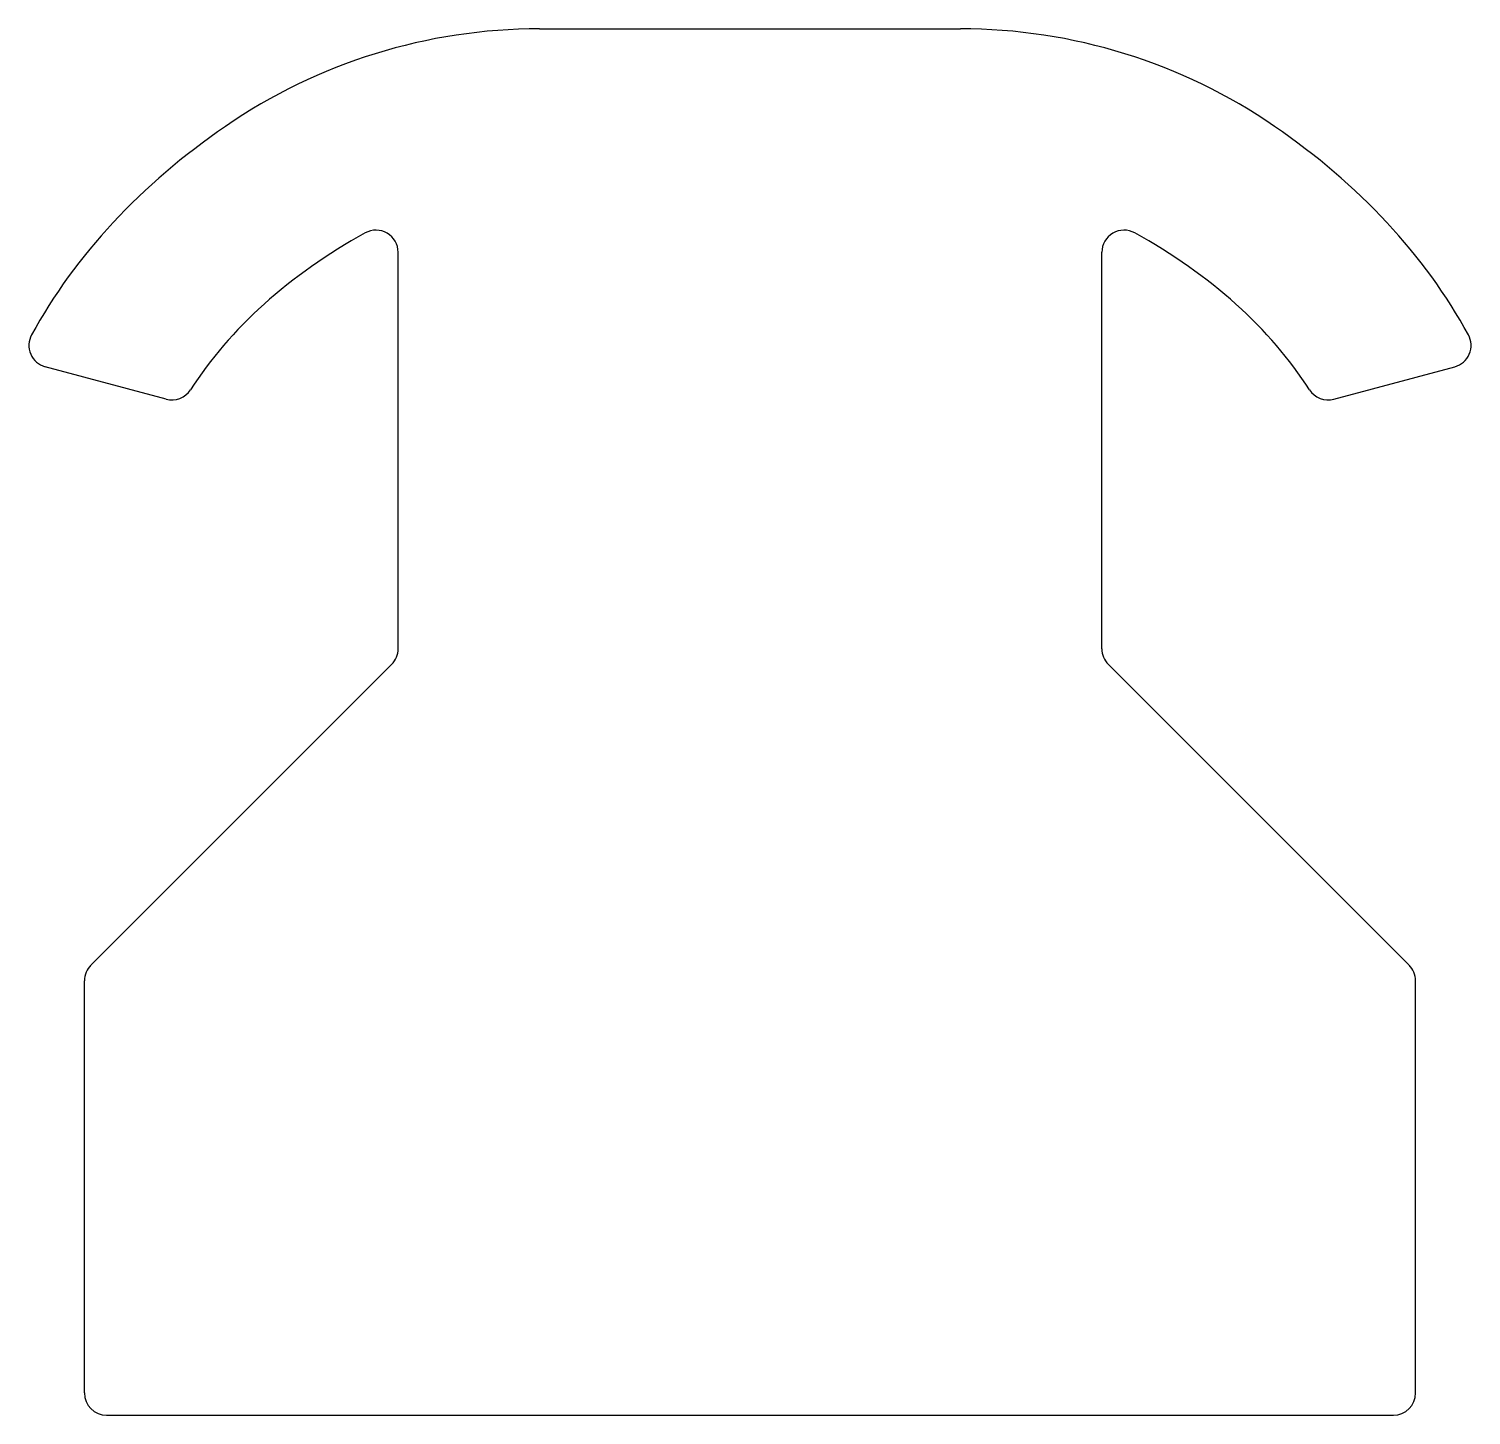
# Model space of a CAD drawing. Header units: millimetres. Extents: x 45 to 175, y 50 to 175.
import ezdxf

# ---------------------------------------------------------------- set-up
doc = ezdxf.new("R2010")
doc.units = ezdxf.units.MM

msp = doc.modelspace()

# ---------------------------------------------------------------- linework, layer by layer
for p, q in [((91.03, 175), (128.97, 175)), ((78.28, 119.11), (78.28, 154.85)), ((141.72, 119.11), (141.72, 154.85)), ((57.36, 141.6), (46.47, 144.52)), ((162.64, 141.6), (173.53, 144.52)), ((50.59, 90.59), (77.7, 117.7)), ((169.41, 90.59), (142.3, 117.7)), ((50, 52), (50, 89.17)), ((170, 52), (170, 89.17)), ((52, 50), (168, 50))]:
    msp.add_line(p, q)
for centre, radius, start, end in [((91.03, 125), 50, 90, 124.4995), ((128.97, 125), 50, 55.5005, 90), ((76.28, 154.85), 2, 360, 118.9882), ((143.72, 154.85), 2, 61.0118, 180), ((46.99, 146.46), 2, 151.3385, 255), ((173.01, 146.46), 2, 285, 28.6615), ((57.88, 143.54), 2, 255, 327.4587), ((162.12, 143.54), 2, 212.5413, 285), ((76.28, 119.11), 2, 315, 0), ((143.72, 119.11), 2, 180, 225), ((52, 89.17), 2, 135, 180), ((168, 89.17), 2, 0, 45), ((52, 52), 2, 180, 270), ((168, 52), 2, 270, 0)]:
    msp.add_arc(centre, radius, start, end)
for major_axis, ratio, start_param, end_param in [((70, 0), 0.75, 2.312575, 2.752532), ((70, 0), 0.75, 0.389061, 0.829017), ((55, 0), 0.681818, 2.253169, 2.731234), ((55, 0), 0.681818, 0.410359, 0.888424)]:
    msp.add_ellipse((110, 127.5), major_axis=major_axis, ratio=ratio, start_param=start_param, end_param=end_param)

doc.saveas('drawing.dxf')
